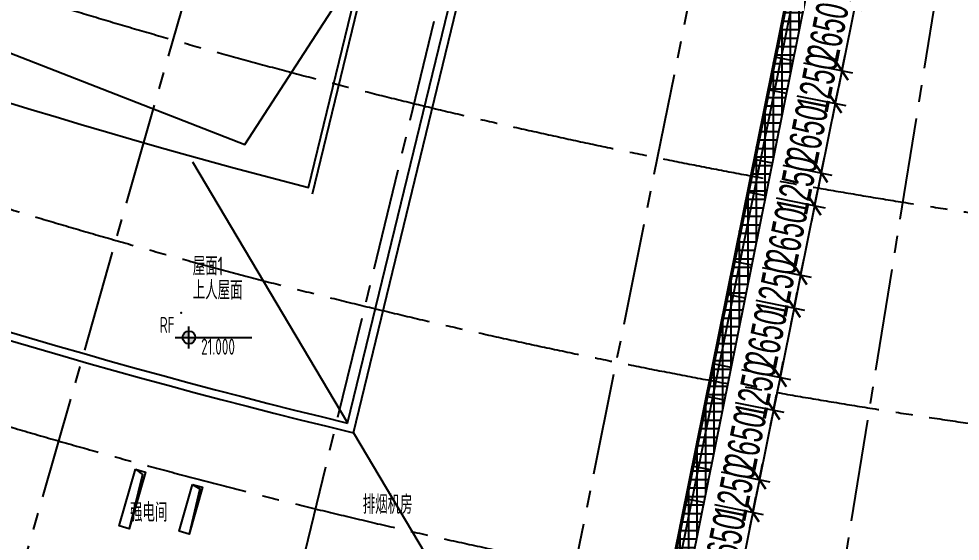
# Model space of a CAD drawing. Extents: x -668578 to 2331563, y -1202445 to 1620273.
# Drawn here: x 1368425 to 1403637, y 44215 to 63750 of the extents above; entities that cross this region are included whole.
import ezdxf
from ezdxf.enums import TextEntityAlignment as Align

# ---------------------------------------------------------------- set-up
doc = ezdxf.new("R2010")
doc.units = 0
doc.linetypes.add('CENTER2', pattern=[28.575, 19.05, -3.175, 3.175, -3.175])
doc.linetypes.add('CONTINOUS', pattern=[0])
doc.layers.get('0').update_dxf_attribs({"color": 8})
doc.layers.get('Defpoints').update_dxf_attribs({"color": 8})
for name, color, linetype in [('#填充层', 8, 'Continuous'), ('#幕墙线-平面', 8, 'Continuous'), ('#标注', 8, 'Continuous'), ('#轴线', 8, 'CENTER2'), ('A-BEAM-PLAN-C', 8, 'Continuous'), ('A-DIMS-150', 8, 'Continuous'), ('A-ROOF', 8, 'Continuous'), ('A-ROOF-DRAN', 8, 'Continuous'), ('A-SYMB', 8, 'Continuous'), ('dim', 8, 'Continuous'), ('WALL', 8, 'Continuous'), ('外轮廓', 8, 'Continuous'), ('建-文字', 8, 'Continuous'), ('建-符号', 8, 'Continuous')]:
    doc.layers.add(name, color=color, linetype=linetype)
doc.styles.add('ECADI', font='hzs.shx', dxfattribs={"width": 0.7, "bigfont": 'hztxt.shx'})
doc.styles.add('JHZX', font='jrs.shx', dxfattribs={"width": 0.6, "bigfont": 'jhz.shx'})
doc.styles.add('XD2008', font='xd-hzs.shx', dxfattribs={"width": 0.7, "bigfont": 'xd-hztxt.shx'})
doc.dimstyles.new('JZBZ-400', dxfattribs={"dimscale": 400, "dimtxt": 3, "dimasz": 1.5, "dimexe": 1, "dimexo": 1, "dimgap": 0.5, "dimtad": 1, "dimdec": 0, "dimdsep": 46, "dimtxsty": 'JHZX', "dimblk1": 'ARCHTICK', "dimblk2": 'ARCHTICK', "dimsah": 1, "dimcen": 0, "dimclrd": 1, "dimclre": 1, "dimclrt": 2, "dimazin": 2, "dimtfac": 1, "dimtdec": 0, "dimtix": 1, "dimtmove": 0, "dimatfit": 3, "dimfxl": 0, "dimtolj": 1, "dimlwd": -1, "dimlwe": -1, "dimarcsym": 0})

# ---------------------------------------------------------------- blocks, each defined once
blk = doc.blocks.new('_ARCHTICK')
at = {"color": 0, "linetype": 'ByBlock', "const_width": 0.15}
blk.add_lwpolyline([(-0.5, -0.5), (0.5, 0.5)], dxfattribs=at)
blk = doc.blocks.new('*D2939')
at = {"layer": '#标注', "ltscale": 300, "transparency": 16777216}
for p, q in [((-1773, -1481), (-9342, -7863)), ((165914, -92056), (164727, -101884))]:
    blk.add_line(p, q, dxfattribs=at)
blk.add_arc((197092, 166179), 269610, 220.13382, 263.11563, dxfattribs=at)
at = {"layer": 'Defpoints', "color": 0, "ltscale": 300, "transparency": 16777216}
for p in [(197092, 166179), (-1467, -1224), (40380, -53208), (165962, -91659)]:
    blk.add_point(p, dxfattribs=at)
at = {"layer": '#标注', "ltscale": 300, "transparency": 16777216, "xscale": 600, "yscale": 600, "zscale": 600}
for p, rotation in [((-9036, -7605), 130.1338192809485), ((164775, -101487), 353.1156299250187)]:
    blk.add_blockref('_ARCHTICK', p, dxfattribs=dict(at, rotation=rotation))
at = {"layer": '#标注', "ltscale": 300, "transparency": 16777216, "insert": (69342, -70334), "char_height": 1200, "attachment_point": 5, "rotation": 331.6247, "style": 'JHZX'}
blk.add_mtext('\\A1;42.98°', dxfattribs=at)
blk = doc.blocks.new('ECADI-TAG-HGHT')
h = blk.add_hatch(color=253)
h.paths.add_polyline_path([(0, 0), (0, -1.2, 0.414214), (1.2, 0)])
h.paths.add_polyline_path([(0, 1.2, 0.414214), (-1.2, 0), (0, 0)])
at = {"color": 253}
for p, q in [((0, -2.08), (0, 2.08)), ((-2.57, 0), (11.77, 0))]:
    blk.add_line(p, q, dxfattribs=at)
blk.add_circle((0, 0), 1.2, dxfattribs=at)
blk.add_point((-1.48, 4.6), dxfattribs=at)
at = {"color": 253, "style": 'ECADI', "width": 0.7}
blk.add_attdef('FL', text='', height=3, dxfattribs=at).set_placement((-2.69, 0.85), align=Align.RIGHT)
for tag, p in [('F.F.L.', (2.28, 0.85)), ('T.O.S.', (2.28, -3.23))]:
    blk.add_attdef(tag, p, '', height=3, dxfattribs=at)
blk = doc.blocks.new('*D3429')
at = {"layer": '#标注', "ltscale": 300, "transparency": 16777216}
for p, q in [((150121, -78671), (150239, -78082)), ((148686, -78381), (150513, -78750)), ((150121, -78671), (149597, -81268)), ((148162, -80979), (149989, -81347)), ((149597, -81268), (149478, -81856))]:
    blk.add_line(p, q, dxfattribs=at)
at = {"layer": 'Defpoints', "color": 0, "ltscale": 300, "transparency": 16777216}
for p in [(148294, -78302), (147770, -80900), (149597, -81268)]:
    blk.add_point(p, dxfattribs=at)
at = {"layer": '#标注', "ltscale": 300, "transparency": 16777216, "xscale": 600, "yscale": 600, "zscale": 600}
for p, rotation in [((150121, -78671), 258.5928611793767), ((149597, -81268), 78.59286117937671)]:
    blk.add_blockref('_ARCHTICK', p, dxfattribs=dict(at, rotation=rotation))
at = {"layer": '#标注', "ltscale": 300, "transparency": 16777216, "insert": (149074, -79811), "char_height": 1200, "attachment_point": 5, "rotation": 78.5929, "style": 'JHZX'}
blk.add_mtext('\\A1;2650', dxfattribs=at)
blk = doc.blocks.new('*D3430')
at = {"layer": '#标注', "ltscale": 300, "transparency": 16777216}
for p, q in [((148162, -80979), (149989, -81347)), ((149597, -81268), (149715, -80680)), ((149597, -81268), (149349, -82494)), ((147915, -82204), (149741, -82573)), ((149349, -82494), (149231, -83082))]:
    blk.add_line(p, q, dxfattribs=at)
at = {"layer": 'Defpoints', "color": 0, "ltscale": 300, "transparency": 16777216}
for p in [(147770, -80900), (147523, -82125), (149349, -82494)]:
    blk.add_point(p, dxfattribs=at)
at = {"layer": '#标注', "ltscale": 300, "transparency": 16777216, "xscale": 600, "yscale": 600, "zscale": 600}
for p, rotation in [((149597, -81268), 258.5928611793767), ((149349, -82494), 78.59286117937671)]:
    blk.add_blockref('_ARCHTICK', p, dxfattribs=dict(at, rotation=rotation))
at = {"layer": '#标注', "ltscale": 300, "transparency": 16777216, "insert": (148689, -81723), "char_height": 1200, "attachment_point": 5, "rotation": 78.5929, "style": 'JHZX'}
blk.add_mtext('\\A1;1250', dxfattribs=at)
blk = doc.blocks.new('*D3431')
at = {"layer": '#标注', "ltscale": 300, "transparency": 16777216}
for p, q in [((149349, -82494), (149468, -81906)), ((147915, -82204), (149741, -82573)), ((149349, -82494), (148825, -85092)), ((147390, -84802), (149217, -85171)), ((148825, -85092), (148706, -85680))]:
    blk.add_line(p, q, dxfattribs=at)
at = {"layer": 'Defpoints', "color": 0, "ltscale": 300, "transparency": 16777216}
for p in [(147523, -82125), (146998, -84723), (148825, -85092)]:
    blk.add_point(p, dxfattribs=at)
at = {"layer": '#标注', "ltscale": 300, "transparency": 16777216, "xscale": 600, "yscale": 600, "zscale": 600}
for p, rotation in [((149349, -82494), 258.5928611793767), ((148825, -85092), 78.59286117937671)]:
    blk.add_blockref('_ARCHTICK', p, dxfattribs=dict(at, rotation=rotation))
at = {"layer": '#标注', "ltscale": 300, "transparency": 16777216, "insert": (148303, -83634), "char_height": 1200, "attachment_point": 5, "rotation": 78.5929, "style": 'JHZX'}
blk.add_mtext('\\A1;2650', dxfattribs=at)
blk = doc.blocks.new('*D3470')
at = {"layer": '#标注', "ltscale": 300, "transparency": 16777216}
for p, q in [((153206, -63378), (153325, -62790)), ((151772, -63089), (153598, -63457)), ((153206, -63378), (152682, -65976)), ((151248, -65687), (153074, -66055)), ((152682, -65976), (152563, -66564))]:
    blk.add_line(p, q, dxfattribs=at)
at = {"layer": 'Defpoints', "color": 0, "ltscale": 300, "transparency": 16777216}
for p in [(151380, -63010), (150856, -65607), (152682, -65976)]:
    blk.add_point(p, dxfattribs=at)
at = {"layer": '#标注', "ltscale": 300, "transparency": 16777216, "xscale": 600, "yscale": 600, "zscale": 600}
for p, rotation in [((153206, -63378), 258.5928611793767), ((152682, -65976), 78.59286117937671)]:
    blk.add_blockref('_ARCHTICK', p, dxfattribs=dict(at, rotation=rotation))
at = {"layer": '#标注', "ltscale": 300, "transparency": 16777216, "insert": (152160, -64519), "char_height": 1200, "attachment_point": 5, "rotation": 78.5929, "style": 'JHZX'}
blk.add_mtext('\\A1;2650', dxfattribs=at)
blk = doc.blocks.new('*D3471')
at = {"layer": '#标注', "ltscale": 300, "transparency": 16777216}
for p, q in [((152682, -65976), (152801, -65388)), ((151248, -65687), (153074, -66055)), ((152682, -65976), (152435, -67201)), ((151001, -66912), (152827, -67280)), ((152435, -67201), (152316, -67789))]:
    blk.add_line(p, q, dxfattribs=at)
at = {"layer": 'Defpoints', "color": 0, "ltscale": 300, "transparency": 16777216}
for p in [(150856, -65607), (150609, -66833), (152435, -67201)]:
    blk.add_point(p, dxfattribs=at)
at = {"layer": '#标注', "ltscale": 300, "transparency": 16777216, "xscale": 600, "yscale": 600, "zscale": 600}
for p, rotation in [((152682, -65976), 258.5928611793767), ((152435, -67201), 78.59286117937671)]:
    blk.add_blockref('_ARCHTICK', p, dxfattribs=dict(at, rotation=rotation))
at = {"layer": '#标注', "ltscale": 300, "transparency": 16777216, "insert": (151774, -66430), "char_height": 1200, "attachment_point": 5, "rotation": 78.5929, "style": 'JHZX'}
blk.add_mtext('\\A1;1250', dxfattribs=at)
blk = doc.blocks.new('*D3472')
at = {"layer": '#标注', "ltscale": 300, "transparency": 16777216}
for p, q in [((152435, -67201), (152553, -66613)), ((151001, -66912), (152827, -67280)), ((152435, -67201), (151911, -69799)), ((150476, -69510), (152303, -69878)), ((151911, -69799), (151792, -70387))]:
    blk.add_line(p, q, dxfattribs=at)
at = {"layer": 'Defpoints', "color": 0, "ltscale": 300, "transparency": 16777216}
for p in [(150609, -66833), (150084, -69431), (151911, -69799)]:
    blk.add_point(p, dxfattribs=at)
at = {"layer": '#标注', "ltscale": 300, "transparency": 16777216, "xscale": 600, "yscale": 600, "zscale": 600}
for p, rotation in [((152435, -67201), 258.5928611793767), ((151911, -69799), 78.59286117937671)]:
    blk.add_blockref('_ARCHTICK', p, dxfattribs=dict(at, rotation=rotation))
at = {"layer": '#标注', "ltscale": 300, "transparency": 16777216, "insert": (151388, -68342), "char_height": 1200, "attachment_point": 5, "rotation": 78.5929, "style": 'JHZX'}
blk.add_mtext('\\A1;2650', dxfattribs=at)
blk = doc.blocks.new('*D3473')
at = {"layer": '#标注', "ltscale": 300, "transparency": 16777216}
for p, q in [((151911, -69799), (152029, -69211)), ((150476, -69510), (152303, -69878)), ((151911, -69799), (151663, -71024)), ((150229, -70735), (152055, -71104)), ((151663, -71024), (151545, -71613))]:
    blk.add_line(p, q, dxfattribs=at)
at = {"layer": 'Defpoints', "color": 0, "ltscale": 300, "transparency": 16777216}
for p in [(150084, -69431), (149837, -70656), (151663, -71024)]:
    blk.add_point(p, dxfattribs=at)
at = {"layer": '#标注', "ltscale": 300, "transparency": 16777216, "xscale": 600, "yscale": 600, "zscale": 600}
for p, rotation in [((151911, -69799), 258.5928611793767), ((151663, -71024), 78.59286117937671)]:
    blk.add_blockref('_ARCHTICK', p, dxfattribs=dict(at, rotation=rotation))
at = {"layer": '#标注', "ltscale": 300, "transparency": 16777216, "insert": (151003, -70254), "char_height": 1200, "attachment_point": 5, "rotation": 78.5929, "style": 'JHZX'}
blk.add_mtext('\\A1;1250', dxfattribs=at)
blk = doc.blocks.new('*D3474')
at = {"layer": '#标注', "ltscale": 300, "transparency": 16777216}
for p, q in [((150229, -70735), (152055, -71104)), ((151663, -71024), (151782, -70436)), ((151663, -71024), (151139, -73622)), ((149705, -73333), (151531, -73701)), ((151139, -73622), (151021, -74210))]:
    blk.add_line(p, q, dxfattribs=at)
at = {"layer": 'Defpoints', "color": 0, "ltscale": 300, "transparency": 16777216}
for p in [(149837, -70656), (149313, -73254), (151139, -73622)]:
    blk.add_point(p, dxfattribs=at)
at = {"layer": '#标注', "ltscale": 300, "transparency": 16777216, "xscale": 600, "yscale": 600, "zscale": 600}
for p, rotation in [((151663, -71024), 258.5928611793767), ((151139, -73622), 78.59286117937671)]:
    blk.add_blockref('_ARCHTICK', p, dxfattribs=dict(at, rotation=rotation))
at = {"layer": '#标注', "ltscale": 300, "transparency": 16777216, "insert": (150617, -72165), "char_height": 1200, "attachment_point": 5, "rotation": 78.5929, "style": 'JHZX'}
blk.add_mtext('\\A1;2650', dxfattribs=at)
blk = doc.blocks.new('*D3475')
at = {"layer": '#标注', "ltscale": 300, "transparency": 16777216}
for p, q in [((151139, -73622), (151258, -73034)), ((149705, -73333), (151531, -73701)), ((151139, -73622), (150892, -74847)), ((149458, -74558), (151284, -74927)), ((150892, -74847), (150773, -75436))]:
    blk.add_line(p, q, dxfattribs=at)
at = {"layer": 'Defpoints', "color": 0, "ltscale": 300, "transparency": 16777216}
for p in [(149313, -73254), (149066, -74479), (150892, -74847)]:
    blk.add_point(p, dxfattribs=at)
at = {"layer": '#标注', "ltscale": 300, "transparency": 16777216, "xscale": 600, "yscale": 600, "zscale": 600}
for p, rotation in [((151139, -73622), 258.5928611793767), ((150892, -74847), 78.59286117937671)]:
    blk.add_blockref('_ARCHTICK', p, dxfattribs=dict(at, rotation=rotation))
at = {"layer": '#标注', "ltscale": 300, "transparency": 16777216, "insert": (150231, -74077), "char_height": 1200, "attachment_point": 5, "rotation": 78.5929, "style": 'JHZX'}
blk.add_mtext('\\A1;1250', dxfattribs=at)
blk = doc.blocks.new('*D3476')
at = {"layer": '#标注', "ltscale": 300, "transparency": 16777216}
for p, q in [((150892, -74847), (151011, -74259)), ((149458, -74558), (151284, -74927)), ((150892, -74847), (150368, -77445)), ((148933, -77156), (150760, -77524)), ((150368, -77445), (150249, -78033))]:
    blk.add_line(p, q, dxfattribs=at)
at = {"layer": 'Defpoints', "color": 0, "ltscale": 300, "transparency": 16777216}
for p in [(149066, -74479), (148541, -77077), (150368, -77445)]:
    blk.add_point(p, dxfattribs=at)
at = {"layer": '#标注', "ltscale": 300, "transparency": 16777216, "xscale": 600, "yscale": 600, "zscale": 600}
for p, rotation in [((150892, -74847), 258.5928611793767), ((150368, -77445), 78.59286117937671)]:
    blk.add_blockref('_ARCHTICK', p, dxfattribs=dict(at, rotation=rotation))
at = {"layer": '#标注', "ltscale": 300, "transparency": 16777216, "insert": (149846, -75988), "char_height": 1200, "attachment_point": 5, "rotation": 78.5929, "style": 'JHZX'}
blk.add_mtext('\\A1;2650', dxfattribs=at)
blk = doc.blocks.new('*D3477')
at = {"layer": '#标注', "ltscale": 300, "transparency": 16777216}
for p, q in [((150368, -77445), (150487, -76857)), ((148933, -77156), (150760, -77524)), ((150368, -77445), (150121, -78671)), ((148686, -78381), (150513, -78750)), ((150121, -78671), (150002, -79259))]:
    blk.add_line(p, q, dxfattribs=at)
at = {"layer": 'Defpoints', "color": 0, "ltscale": 300, "transparency": 16777216}
for p in [(148541, -77077), (148294, -78302), (150121, -78671)]:
    blk.add_point(p, dxfattribs=at)
at = {"layer": '#标注', "ltscale": 300, "transparency": 16777216, "xscale": 600, "yscale": 600, "zscale": 600}
for p, rotation in [((150368, -77445), 258.5928611793767), ((150121, -78671), 78.59286117937671)]:
    blk.add_blockref('_ARCHTICK', p, dxfattribs=dict(at, rotation=rotation))
at = {"layer": '#标注', "ltscale": 300, "transparency": 16777216, "insert": (149460, -77900), "char_height": 1200, "attachment_point": 5, "rotation": 78.5929, "style": 'JHZX'}
blk.add_mtext('\\A1;1250', dxfattribs=at)
blk = doc.blocks.new('DSGDFG')
at = {"layer": '#标注', "ltscale": 300}
blk.add_arc((197092.2, 166179.2), 257800, 220.136073, 263.11563, dxfattribs=at)
at = {"layer": '#轴线', "ltscale": 200}
for p, q in [((125802.1, -83537.5), (145071.4, -16040.7)), ((135712.6, -86165.5), (152304.6, -17952.1)), ((145722.9, -88382.9), (159607.6, -19576.5)), ((155809.7, -90221), (166969.1, -20911.3))]:
    blk.add_line(p, q, dxfattribs=at)
for radius in [228400, 236200, 244000, 251800, 257800]:
    blk.add_arc((197092.2, 166179.2), radius, 218.438892, 265.140584, dxfattribs=at)
at = {"layer": '#标注', "ltscale": 300}
dim = blk.add_angular_dim_3p(base=(40379.7, -53208.3), center=(197092.1, 166179.2), p1=(-1467, -1223.5), p2=(165961.7, -91658.5), dimstyle='JZBZ-400', override={"dimclrd": 256, "dimclre": 256, "dimclrt": 256}, dxfattribs=at)
dim.commit()
dim.dimension.update_dxf_attribs({"geometry": '*D2939', "text_midpoint": (69341.6, -70334.5)})
blk = doc.blocks.new('YD')
at = {"layer": '#填充层', "ltscale": 5}
h = blk.add_hatch(dxfattribs=at)
h.set_pattern_fill('ANTOTI', color=256, scale=200, angle=45)
h.set_pattern_definition([(90, (-1246529.6, -127785.18), (-317.5, 0), []), (180, (-1246529.6, -127785.18), (0, -317.5), [])])
edge = h.paths.add_edge_path(flags=16)
edge.add_line((40946.6, 3516.8), (14650.6, -24603.8))
edge.add_arc((16378.8, -26208.6), 2358.4, 137.11976, 226.74933)
edge.add_arc((192511.4, 162303.9), 260350, 226.942719, 258.857721)
edge.add_arc((142654.1, -90833.2), 2349.7, 258.85134, 348.59696)
edge.add_line((144957.5, -91297.7), (153512.8, -48901.7))
edge.add_arc((151209.2, -48436.9), 2350, 348.59123, 438.91139)
edge.add_arc((192511.4, 162303.9), 212400, 245.848104, 258.911393, ccw=False)
edge.add_arc((95848, -53265.7), 23850, 65.8481, 75.29128)
edge.add_arc((95848, -53265.7), 23850, 75.29128, 87.10032)
edge.add_line((97054.5, -29446.2), (95502.6, -29367.6))
edge.add_arc((96724.8, -5245.4), 24153.2, 240.48253, 267.09951, ccw=False)
edge.add_arc((192531, 162330.5), 217182.8, 226.947536, 240.269287, ccw=False)
edge.add_arc((42662.9, 1914.8), 2347.7, 46.89114, 136.97283)
edge = h.paths.add_edge_path()
edge.add_line((40435.1, 3994.6), (14138.6, -24126.6))
edge.add_arc((16378.8, -26208.6), 3058.4, 137.09547, 226.77288)
edge.add_arc((192511.4, 162303.9), 261050, 226.942477, 258.857721)
edge.add_arc((142654.2, -90833.2), 3049.7, 258.85211, 348.59773)
edge.add_line((145643.7, -91436.1), (154198.9, -49040.2))
edge.add_arc((151209.2, -48436.9), 3050, 348.59123, 438.91139)
edge.add_arc((192511.4, 162303.9), 211700, 245.848104, 258.911393, ccw=False)
edge.add_arc((95848, -53265.7), 24550, 65.8481, 75.29128)
edge.add_arc((95848, -53265.7), 24550, 75.29128, 87.10032)
edge.add_line((97089.9, -28747.1), (95538, -28668.5))
edge.add_arc((96724.8, -5245.4), 23453.1, 240.48568, 267.0995, ccw=False)
edge.add_arc((192531, 162330.5), 216482.8, 226.947536, 240.26894, ccw=False)
edge.add_arc((42662.9, 1915.2), 3047.4, 46.89794, 136.97287)
at = {"layer": '#幕墙线-平面'}
for points in [[(40435.1, 3994.6), (14138.6, -24126.6, 0.4125655), (14284.1, -28437.1, 0.1401637), (142064.5, -93825.4, 0.4129138), (145643.7, -91436.1), (154198.9, -49040.2, 0.4158512), (151795.8, -45443.8, -0.0570612), (105892.8, -30864.7, 0.041227), (102081.4, -29520.2, 0.0515723), (97089.9, -28747.1), (95538, -28668.5, -0.1166495), (85170.8, -25655.1, -0.0581911), (44745.2, 4140.3, 0.4145967)], [(40946.6, 3516.8), (14650.6, -24603.8, 0.4123212), (14762.8, -27926.4, 0.1401627), (142199.8, -93138.6, 0.4129138), (144957.5, -91297.7), (153512.8, -48901.7, 0.4158512), (151661.2, -46130.8, -0.0570612), (105606.4, -31503.4, 0.041227), (101903.7, -30197.3, 0.0515723), (97054.5, -29446.2), (95502.6, -29367.6, -0.1166635), (84824.8, -26263.6, -0.0581927), (44267.3, 3628.8, 0.4146312)]]:
    blk.add_lwpolyline(points, format="xyb", close=True, dxfattribs=at)
at = {"layer": '#幕墙线-平面', "ltscale": 300}
for points in [[(150855.8, -65607.4), (150169.6, -65468.9)], [(150608.5, -66832.9), (149922.3, -66694.4)], [(150084.3, -69430.5), (149398.1, -69292)], [(149837, -70656), (149150.8, -70517.5)], [(149312.8, -73253.5), (148626.6, -73115)], [(149065.6, -74479), (148379.4, -74340.5)], [(148541.4, -77076.6), (147855.2, -76938.1)], [(148294.1, -78302.1), (147607.9, -78163.6)], [(147769.9, -80899.7), (147083.7, -80761.2)], [(147522.6, -82125.1), (146836.4, -81986.7)]]:
    blk.add_lwpolyline(points, dxfattribs=at)
at = {"layer": '#标注', "ltscale": 300}
for base, p1, p2, picture, middle in [((152682, -65975.9), (151379.9, -63009.8), (150855.8, -65607.4), '*D3470', (152159.8, -64518.9)), ((152434.7, -67201.3), (150855.8, -65607.4), (150608.5, -66832.9), '*D3471', (151774.2, -66430.4)), ((151910.6, -69799), (150608.5, -66832.9), (150084.3, -69430.5), '*D3472', (151388.5, -68341.9)), ((151663.4, -71024.5), (150084.3, -69430.5), (149837, -70656), '*D3473', (151002.8, -70253.5)), ((151139.3, -73622), (149837, -70656), (149312.8, -73253.5), '*D3474', (150617.1, -72165)), ((150892, -74847.5), (149312.8, -73253.5), (149065.6, -74479), '*D3475', (150231.4, -74076.5)), ((150367.9, -77445.1), (149065.6, -74479), (148541.4, -77076.6), '*D3476', (149845.7, -75988.1)), ((150120.6, -78670.6), (148541.4, -77076.6), (148294.1, -78302.1), '*D3477', (149460.1, -77899.7)), ((149596.5, -81268.2), (148294.1, -78302.1), (147769.9, -80899.7), '*D3429', (149074.4, -79811.2)), ((149349.3, -82493.7), (147769.9, -80899.7), (147522.6, -82125.1), '*D3430', (148688.7, -81722.7)), ((148825.1, -85091.6), (147522.6, -82125.1), (146998.4, -84723), '*D3431', (148303, -83634.4))]:
    dim = blk.add_linear_dim(base=base, p1=p1, p2=p2, angle=78.59286, dimstyle='JZBZ-400', override={"dimclrd": 256, "dimclre": 256, "dimclrt": 256, "dimtmove": 1}, dxfattribs=at)
    dim.commit()
    dim.dimension.update_dxf_attribs({"geometry": picture, "text_midpoint": middle})

msp = doc.modelspace()

# ---------------------------------------------------------------- linework, layer by layer
at = {"layer": 'A-BEAM-PLAN-C'}
msp.add_line((1379409.7, 57202.3), (1384420.7, 77803.3), dxfattribs=at)
at = {"layer": 'A-BEAM-PLAN-C', "linetype": 'CONTINOUS'}
for points in [[(1372787.1, 46902.7), (1373162.1, 46795.6), (1372558.2, 44680.2), (1372183.2, 44787.2)], [(1374922.2, 46331), (1375299.6, 46232.1), (1374800, 44482.1), (1374425.3, 44588.9)]]:
    msp.add_lwpolyline(points, close=True, dxfattribs=at)
at = {"layer": 'A-DIMS-150'}
for points in [[(1372787.1, 46902.7), (1373050.8, 46712), (1372558.2, 44680.2)], [(1374922.2, 46331), (1375195.8, 46176.8), (1374800, 44482.1)]]:
    msp.add_lwpolyline(points, dxfattribs=at)
at = {"layer": 'A-ROOF'}
for p, q in [((1374919.5, 58398.4), (1380723, 48639)), ((1380942.2, 48270.6), (1389041.7, 34650.3))]:
    msp.add_line(p, q, dxfattribs=at)
at = {"layer": 'A-ROOF-DRAN'}
for p, q in [((1380942.2, 48270.6), (1386850.8, 72562.4)), ((1380721.4, 48632.3), (1386488.3, 72341.1))]:
    msp.add_line(p, q, dxfattribs=at)
for radius, start, end in [(248400, 226.459098, 256.421292), (248700, 226.459654, 256.490295)]:
    msp.add_arc((1439041, 290089.1), radius, start, end, dxfattribs=at)
at = {"layer": 'WALL'}
for points in [[(1287293.5, 131472.6), (1260997.3, 103351.8, 0.4124197), (1261121.5, 99676.4, 0.1401631), (1388681.1, 34401.3, 0.4129138), (1391732.1, 36438), (1400287.4, 78834, 0.4158512), (1398238.9, 81899.8, -0.0570612), (1352238.3, 96509.9, 0.041227), (1348496.7, 97829.7, 0.0515723), (1343596.8, 98588.7), (1342044.8, 98667.3, -0.1166586), (1331477.9, 101738.9, -0.0581921), (1290967.6, 131596.6, 0.4146173), (1287293.5, 131472.6)], [(1287439.7, 131336.1), (1261143.6, 103215.4, 0.4123421), (1261258.3, 99822.3, 0.1401627), (1388719.7, 34597.6, 0.4129138), (1391536.1, 36477.6), (1400091.4, 78873.6, 0.4158512), (1398200.4, 81703.5, -0.0570612), (1352156.5, 96327.4, 0.041227), (1348446, 97636.3, 0.0515723), (1343586.7, 98388.9), (1342034.7, 98467.5, -0.1166625), (1331379.1, 101565, -0.0581926), (1290831, 131450.5, 0.4146283)]]:
    msp.add_lwpolyline(points, format="xyb", close=True, dxfattribs=at)
at = {"layer": '外轮廓'}
msp.add_lwpolyline([(1325544.8, 88319.1), (1321259.9, 80747.6, 0.0653284), (1379263.3, 57446.3), (1381319.6, 65900.6, -0.0651913), (1325545.1, 88319.6)], format="xyb", close=True, dxfattribs=at)
at = {"layer": '建-符号'}
msp.add_lwpolyline([(1321259.9, 80747.6), (1376877.6, 59053.5), (1381319.6, 65900.6)], dxfattribs=at)

# ---------------------------------------------------------------- block references
at = {"layer": '#标注'}
msp.add_blockref('DSGDFG', (1241948.9, 123910), dxfattribs=at)
at = {"layer": 'A-SYMB'}
ref = msp.add_blockref('ECADI-TAG-HGHT', (1374787.5, 51833.5), dxfattribs=dict(at, xscale=200, yscale=200, zscale=200))
ref.add_attrib('T.O.S.', '21.000', (1375244.2, 51188.3), dxfattribs={"layer": '0', "height": 600, "style": 'ECADI', "width": 0.7})
ref.add_attrib('FL', 'RF', dxfattribs={"layer": '0', "height": 600, "style": 'ECADI', "width": 0.7}).set_placement((1374249.7, 52002.7), align=Align.RIGHT)
at = {"layer": 'dim'}
msp.add_blockref('YD', (1246529.6, 127785.2), dxfattribs=at)

# ---------------------------------------------------------------- texts
at = {"layer": '建-文字', "style": 'XD2008', "width": 0.7}
for s, p in [('屋面1', (1374931.6, 54153)), ('上人屋面', (1374931.6, 53252.5)), ('排烟机房', (1381289.6, 45235)), ('强电间', (1372586.6, 44941))]:
    msp.add_text(s, height=700, dxfattribs=at).set_placement(p)

doc.saveas('drawing.dxf')
